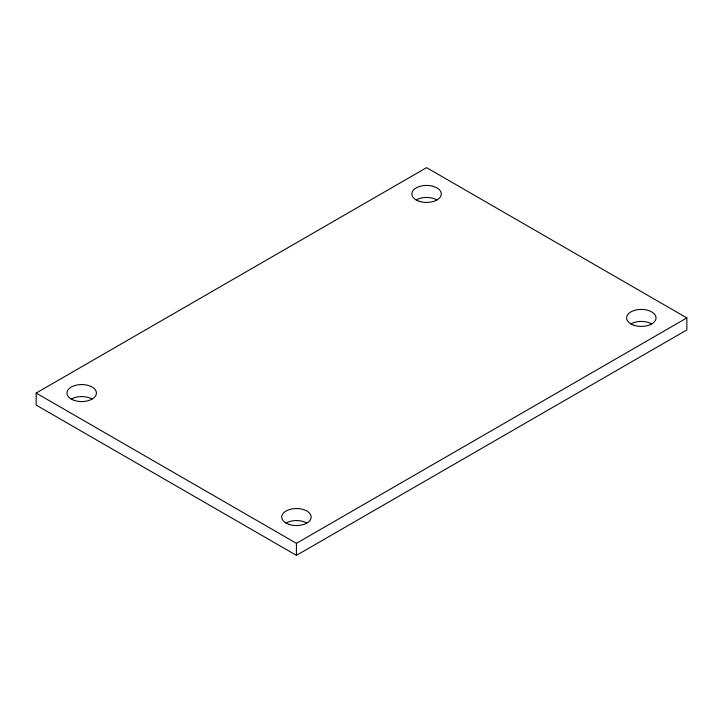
<?xml version="1.0" encoding="UTF-8"?>
<svg xmlns="http://www.w3.org/2000/svg" width="723" height="723" viewBox="0 0 723 723"><rect width="100%" height="100%" fill="white"/><g stroke="black" fill="none" stroke-linecap="round" stroke-linejoin="round"><path stroke-width="1.08" d="M36.15 393.068L426.57 167.646L686.85 317.912L686.85 329.932L296.43 555.354L36.15 405.088L36.15 393.068L296.43 543.335L296.43 555.354M296.43 543.335L686.85 317.912M630.89 323.922A14.722 8.504 0 0 1 651.712 323.922M286.019 523.045A14.722 8.504 0 0 1 306.841 523.045M71.288 399.069A14.722 8.504 0 0 1 92.11 399.069M416.159 199.955A14.722 8.504 0 0 1 436.981 199.955M74.333 400.425A14.722 8.504 0 0 0 96.421 393.059A14.722 8.504 0 0 0 74.333 385.693A14.722 8.504 0 0 0 74.333 400.425M289.064 524.392A14.722 8.504 0 0 0 311.152 517.035A14.722 8.504 0 0 0 289.064 509.67A14.722 8.504 0 0 0 289.064 524.392M633.935 325.278A14.722 8.504 0 0 0 656.023 317.912A14.722 8.504 0 0 0 633.935 310.556A14.722 8.504 0 0 0 633.935 325.278M419.204 201.301A14.722 8.504 0 0 0 441.292 193.945A14.722 8.504 0 0 0 419.204 186.579A14.722 8.504 0 0 0 419.204 201.301"/></g></svg>
